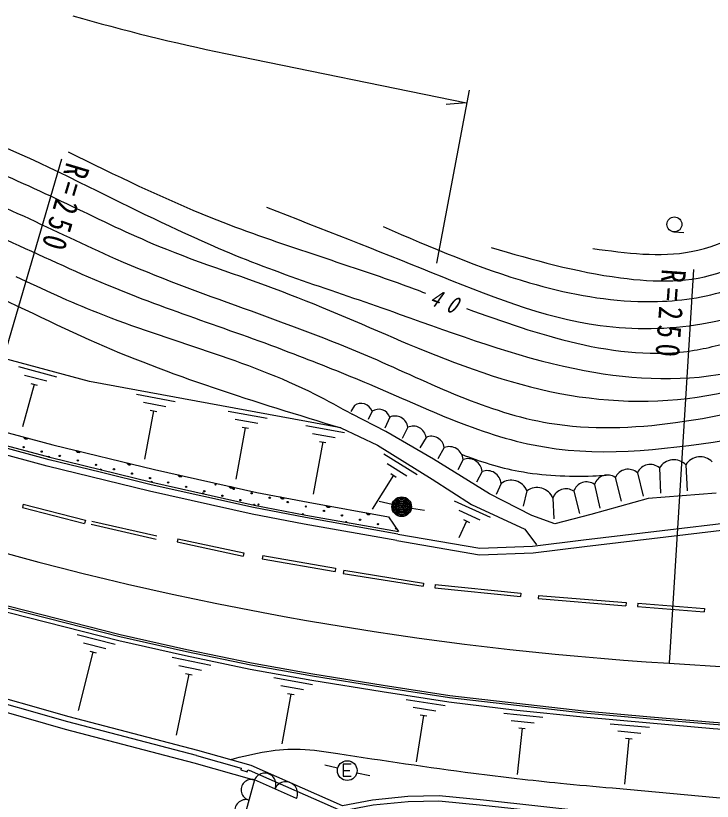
# Model space of a CAD drawing. Units: millimetres, scale not verified. Extents: x 40000 to 680000, y 20000 to 380000.
# Drawn here: x 286318 to 339285, y 249668 to 309426 of the extents above; entities that cross this region are included whole.
import ezdxf

# ---------------------------------------------------------------- set-up
doc = ezdxf.new("R2010")
doc.units = ezdxf.units.MM
doc.header["$LTSCALE"] = 1000
doc.layers.add('M-BGD', color=7, linetype='Continuous', lineweight=25)
doc.styles.add('ＭＳ ゴシック', font='')
doc.styles.get('ＭＳ ゴシック').set_extended_font_data('MS Gothic')

msp = doc.modelspace()

# ---------------------------------------------------------------- linework, layer by layer
at = {"layer": 'M-BGD'}
for p, q in [((302270, 306557), (320605, 302791)), ((320789, 303774), (318323, 290609)), ((320605, 302791), (319051, 302681)), ((289791, 298516), (281391, 269716)), ((336367, 292984), (337116, 292937)), ((337852, 290116), (335996, 260173)), ((286520, 282739), (289418, 281960)), ((286994, 282094), (288684, 281640)), ((287709, 281384), (286838, 278144)), ((287468, 281449), (287951, 281319)), ((295500, 280632), (298451, 280087)), ((296024, 280027), (297745, 279709)), ((312068, 279776), (311789, 279320)), ((296794, 279376), (296115, 275698)), ((296548, 279422), (297040, 279331)), ((302477, 279344), (305427, 278800)), ((313412, 279334), (313124, 278700)), ((303001, 278739), (304722, 278422)), ((314757, 278892), (314386, 278039)), ((303771, 278089), (303046, 274161)), ((303525, 278134), (304017, 278044)), ((308372, 278257), (311322, 277712)), ((316138, 278121), (315705, 277277)), ((286968, 277357), (287235, 277285)), ((287224, 277269), (286969, 277338)), ((286971, 277319), (287214, 277253)), ((287192, 277241), (286983, 277297)), ((308896, 277652), (310617, 277334)), ((317519, 277349), (317043, 276556)), ((286996, 277275), (287170, 277228)), ((287136, 277218), (287020, 277249)), ((309666, 277001), (308933, 273028)), ((309420, 277046), (309912, 276956)), ((290942, 276333), (291210, 276267)), ((291200, 276251), (290944, 276314)), ((290945, 276295), (291190, 276235)), ((291168, 276222), (290959, 276273)), ((290972, 276251), (291147, 276209)), ((291113, 276198), (290997, 276227)), ((314303, 276107), (316847, 274517)), ((318900, 276578), (318425, 275714)), ((288790, 275876), (288879, 275852)), ((288877, 275861), (288796, 275883)), ((288804, 275889), (288874, 275870)), ((288868, 275880), (288814, 275895)), ((288827, 275897), (288858, 275889)), ((320342, 275665), (319928, 274876)), ((292738, 274909), (292827, 274887)), ((292826, 274895), (292744, 274915)), ((292752, 274922), (292822, 274905)), ((292816, 274914), (292761, 274928)), ((292774, 274931), (292805, 274923)), ((294810, 275387), (295078, 275322)), ((295068, 275306), (294811, 275369)), ((294813, 275350), (295057, 275290)), ((295036, 275277), (294826, 275328)), ((294839, 275306), (295014, 275263)), ((294981, 275253), (294864, 275282)), ((314568, 275352), (316052, 274424)), ((335271, 275024), (335349, 273102)), ((337278, 275254), (337377, 273291)), ((298687, 274479), (298957, 274418)), ((298947, 274402), (298689, 274460)), ((298691, 274441), (298937, 274386)), ((298916, 274372), (298705, 274419)), ((298719, 274398), (298894, 274359)), ((298861, 274348), (298744, 274374)), ((315045, 274464), (313429, 271878)), ((314833, 274596), (315257, 274331)), ((321783, 274752), (321352, 273933)), ((331908, 274300), (332369, 272504)), ((333590, 274662), (334026, 272888)), ((296606, 273963), (296695, 273941)), ((296693, 273950), (296612, 273970)), ((296620, 273976), (296690, 273959)), ((296684, 273969), (296629, 273982)), ((296642, 273985), (296673, 273978)), ((323225, 273839), (322858, 273013)), ((330328, 273775), (330735, 271957)), ((300601, 273080), (300519, 273098)), ((300527, 273104), (300597, 273089)), ((300591, 273098), (300536, 273110)), ((300549, 273114), (300581, 273107)), ((302577, 273611), (302846, 273551)), ((302836, 273535), (302578, 273592)), ((302580, 273574), (302826, 273519)), ((302805, 273505), (302594, 273552)), ((302608, 273531), (302783, 273491)), ((302750, 273480), (302633, 273507)), ((325196, 273282), (324898, 272105)), ((328748, 273250), (329179, 271555)), ((300514, 273091), (300603, 273071)), ((306471, 272797), (306742, 272744)), ((306732, 272728), (306473, 272778)), ((306476, 272759), (306723, 272711)), ((306702, 272697), (306490, 272738)), ((306504, 272717), (306681, 272683)), ((306648, 272671), (306530, 272694)), ((319663, 272525), (322387, 271269)), ((327168, 272726), (327238, 271144)), ((286891, 272264), (286829, 272022)), ((286829, 272022), (291556, 270799)), ((286891, 272264), (291619, 271041)), ((304399, 272224), (304489, 272204)), ((304487, 272213), (304405, 272231)), ((304412, 272238), (304483, 272222)), ((304477, 272232), (304422, 272244)), ((304435, 272247), (304466, 272240)), ((308560, 272411), (314670, 271317)), ((309948, 272144), (310220, 272096)), ((310211, 272079), (309951, 272125)), ((309954, 272107), (310202, 272062)), ((310181, 272048), (309968, 272086)), ((309983, 272065), (310160, 272033)), ((310127, 272021), (310009, 272042)), ((314936, 272250), (313963, 272480)), ((316408, 271969), (317398, 271823)), ((308116, 271504), (308206, 271486)), ((308204, 271495), (308122, 271511)), ((308129, 271518), (308200, 271504)), ((308193, 271513), (308138, 271524)), ((308151, 271528), (308183, 271522)), ((313004, 271597), (313275, 271549)), ((313266, 271532), (313006, 271579)), ((313009, 271560), (313257, 271515)), ((313236, 271501), (313024, 271539)), ((313038, 271518), (313215, 271486)), ((313183, 271474), (313065, 271495)), ((314670, 271317), (315418, 270185)), ((320021, 271809), (321610, 271076)), ((291619, 271041), (291556, 270799)), ((292057, 270739), (296988, 269611)), ((292113, 270983), (297044, 269854)), ((311398, 270913), (311489, 270896)), ((311486, 270905), (311403, 270920)), ((311411, 270927), (311482, 270914)), ((311475, 270923), (311420, 270933)), ((311433, 270937), (311464, 270931)), ((320606, 270989), (320021, 269720)), ((320379, 271093), (320833, 270884)), ((298656, 269645), (298603, 269400)), ((298656, 269645), (303668, 268559)), ((298603, 269400), (303615, 268315)), ((303668, 268559), (303615, 268315)), ((305110, 268361), (305068, 268114)), ((305110, 268361), (310647, 267405)), ((305068, 268114), (310605, 267158)), ((310647, 267405), (310605, 267158)), ((311264, 267244), (311224, 266997)), ((311264, 267244), (317330, 266271)), ((311224, 266997), (317290, 266024)), ((317330, 266271), (317290, 266024)), ((318223, 266161), (318197, 265913)), ((318223, 266161), (324728, 265494)), ((318197, 265913), (324702, 265245)), ((324728, 265494), (324702, 265245)), ((326059, 265334), (326039, 265084)), ((326059, 265334), (332731, 264786)), ((326039, 265084), (332710, 264536)), ((332731, 264786), (332710, 264536)), ((333615, 264734), (333596, 264485)), ((333615, 264734), (338697, 264331)), ((333596, 264485), (338678, 264082)), ((338697, 264331), (338678, 264082)), ((290981, 262364), (293888, 261623)), ((291463, 261725), (293159, 261293)), ((292188, 261024), (291056, 256577)), ((291946, 261086), (292430, 260963)), ((298217, 260625), (301154, 260015)), ((298727, 260008), (300441, 259652)), ((335996, 260173), (372144, 257932)), ((299237, 259392), (299727, 259290)), ((299482, 259341), (298516, 254689)), ((305942, 259074), (308895, 258546)), ((306469, 258471), (308192, 258164)), ((307243, 257825), (306564, 254031)), ((306997, 257869), (307489, 257781)), ((316000, 257415), (318965, 256953)), ((316541, 256824), (318270, 256555)), ((323424, 256370), (326409, 256067)), ((317329, 256196), (316781, 252680)), ((317082, 256234), (317576, 256157)), ((323996, 255809), (325737, 255633)), ((324816, 255224), (324460, 251713)), ((324567, 255249), (325065, 255198)), ((331529, 255571), (334517, 255301)), ((332107, 255017), (333850, 254859)), ((332933, 254440), (332618, 250960)), ((332684, 254463), (333182, 254418)), ((300053, 253147), (303462, 252189)), ((303462, 252189), (303428, 252067)), ((310797, 252180), (309825, 252416)), ((303428, 252067), (303922, 251915)), ((303922, 251915), (303960, 252050)), ((303960, 252050), (304089, 252013)), ((311226, 252001), (311736, 252004)), ((312258, 251839), (313234, 251620)), ((304466, 251310), (303609, 248147)), ((307680, 249892), (304466, 251310)), ((331696, 250684), (347695, 249228))]:
    msp.add_line(p, q, dxfattribs=at)
for points in [[(311035, 278070), (291923, 281597), (269221, 287702), (261521, 289872)], [(315383, 269988), (308348, 271247), (304402, 272011), (296610, 273748), (292733, 274696), (288851, 275644), (284824, 276726), (280947, 277817), (269543, 281028), (263807, 282733), (259007, 284204)], [(259084, 284390), (263866, 282924), (269600, 281219), (284811, 276937), (288903, 275838), (296658, 273942), (304459, 272203), (308386, 271443), (315418, 270185)], [(264146, 283866), (269873, 282164), (285066, 277886), (289147, 276790), (296882, 274900), (304660, 273165), (308560, 272411)], [(315295, 269496), (308253, 270756), (304300, 271521), (296497, 273261), (288721, 275162), (284689, 276245), (280811, 277336), (269401, 280548), (263660, 282255), (258860, 283726)], [(339579, 273118), (334406, 272702), (330043, 271490), (327304, 270778), (325576, 271420), (322349, 273044), (318096, 275684), (314463, 277796), (311907, 279109)], [(311035, 278070), (313836, 276752), (317983, 274161), (320982, 272247), (325044, 270374), (325921, 269189)], [(315379, 269989), (321621, 268930), (325627, 269066), (329502, 269550), (347017, 271628), (362622, 273091), (372026, 273881)], [(315295, 269496), (321587, 268428), (325667, 268567), (329563, 269054), (347069, 271131), (362664, 272593), (372067, 273383)], [(257585, 272500), (265085, 270313), (274843, 267475), (284598, 264814), (294271, 262351), (299325, 261212), (304236, 260191), (308922, 259354), (314249, 258497), (319331, 257706), (329519, 256557), (334590, 256098), (339379, 255677), (344476, 255334)], [(257541, 272357), (265043, 270169), (274803, 267331), (284560, 264669), (294236, 262206), (299294, 261065), (304208, 260044), (308898, 259205), (314226, 258349), (319311, 257557), (329504, 256407), (334577, 255948), (339368, 255528), (344466, 255184)], [(344442, 254835), (339341, 255179), (334546, 255600), (329469, 256059), (324427, 256570), (319264, 257210), (314172, 258003), (308843, 258860), (304142, 259700), (299223, 260722), (294154, 261865), (284471, 264331), (274708, 266994), (264945, 269833)], [(304460, 251286), (299896, 252568), (290114, 255132), (282598, 257273), (277437, 258962), (266128, 262985), (252387, 267507)], [(300053, 253147), (290272, 255711), (282774, 257847), (277631, 259530), (266324, 263552)], [(347286, 247739), (330619, 248800), (321884, 249744), (318520, 250077), (316132, 250038), (313436, 249764), (311156, 249323), (304225, 252391), (300158, 253533), (290378, 256097), (282891, 258230), (277760, 259908), (266455, 263930)], [(311823, 252485), (311223, 252481), (311229, 251581), (311829, 251585)], [(347260, 247340), (330585, 248401), (321845, 249346), (318503, 249677), (316156, 249638), (313495, 249368), (311109, 248907), (304089, 252013)]]:
    msp.add_lwpolyline(points, dxfattribs=at)
for points in [[(287251, 277299), (287230, 277268), (287205, 277243), (287168, 277222), (287135, 277212), (287097, 277210), (287050, 277223), (287019, 277244), (286994, 277269), (286973, 277306), (286964, 277339), (286961, 277377)], [(291226, 276282), (291206, 276250), (291182, 276225), (291145, 276203), (291112, 276192), (291074, 276189), (291027, 276201), (290995, 276221), (290970, 276245), (290948, 276282), (290938, 276315), (290935, 276353)], [(288784, 275869), (288791, 275880), (288800, 275888), (288812, 275895), (288823, 275898), (288836, 275899), (288851, 275895), (288862, 275888), (288870, 275880), (288877, 275867), (288880, 275856), (288881, 275844)], [(292732, 274902), (292739, 274912), (292747, 274921), (292759, 274928), (292771, 274932), (292783, 274933), (292799, 274929), (292809, 274922), (292818, 274914), (292825, 274902), (292828, 274891), (292829, 274878)], [(295094, 275337), (295073, 275304), (295049, 275280), (295013, 275258), (294979, 275247), (294941, 275244), (294895, 275255), (294863, 275276), (294838, 275300), (294816, 275337), (294805, 275370), (294802, 275408)], [(298972, 274433), (298953, 274401), (298929, 274376), (298893, 274353), (298860, 274342), (298822, 274338), (298775, 274348), (298743, 274368), (298717, 274392), (298695, 274428), (298684, 274461), (298680, 274499)], [(296600, 273956), (296607, 273967), (296615, 273975), (296627, 273983), (296638, 273986), (296651, 273987), (296667, 273983), (296677, 273977), (296686, 273969), (296693, 273956), (296696, 273945), (296697, 273933)], [(300508, 273084), (300514, 273095), (300522, 273103), (300534, 273111), (300545, 273114), (300558, 273116), (300574, 273112), (300584, 273106), (300593, 273098), (300601, 273086), (300604, 273075), (300605, 273062)], [(302862, 273566), (302842, 273534), (302818, 273508), (302782, 273486), (302749, 273475), (302711, 273471), (302664, 273481), (302632, 273501), (302606, 273525), (302584, 273561), (302573, 273594), (302569, 273632)], [(306757, 272760), (306738, 272727), (306715, 272701), (306680, 272677), (306647, 272665), (306609, 272660), (306562, 272669), (306529, 272688), (306503, 272711), (306479, 272746), (306467, 272779), (306462, 272817)], [(304394, 272218), (304400, 272228), (304408, 272237), (304420, 272244), (304431, 272248), (304444, 272249), (304459, 272246), (304470, 272239), (304479, 272231), (304486, 272219), (304490, 272208), (304491, 272196)], [(310235, 272111), (310217, 272078), (310194, 272052), (310159, 272027), (310126, 272015), (310089, 272009), (310041, 272018), (310008, 272036), (309982, 272059), (309958, 272094), (309945, 272127), (309940, 272164)], [(308111, 271497), (308117, 271508), (308125, 271516), (308136, 271524), (308147, 271528), (308160, 271530), (308176, 271527), (308187, 271521), (308195, 271513), (308203, 271501), (308207, 271490), (308209, 271478)], [(313290, 271564), (313272, 271531), (313249, 271505), (313214, 271480), (313182, 271468), (313144, 271463), (313097, 271471), (313064, 271489), (313037, 271512), (313013, 271547), (313001, 271580), (312995, 271617)], [(311393, 270905), (311399, 270917), (311406, 270925), (311418, 270933), (311429, 270938), (311441, 270939), (311457, 270937), (311468, 270931), (311477, 270923), (311485, 270911), (311489, 270900), (311491, 270888)]]:
    msp.add_lwpolyline(points, close=True, dxfattribs=at)
for centre, radius in [((336403, 293553), 570), ((286918, 276607), 50), ((288292, 276271), 50), ((289666, 275935), 50), ((291040, 275599), 50), ((292414, 275264), 50), ((293787, 274928), 50), ((295161, 274592), 50), ((296535, 274256), 50), ((297909, 273921), 50), ((301511, 273768), 50), ((299282, 273585), 50), ((300656, 273249), 50), ((302885, 273433), 50), ((304259, 273097), 50), ((302030, 272914), 50), ((303404, 272578), 50), ((305632, 272761), 50), ((315666, 272078), 750), ((315666, 272078), 660), ((315666, 272078), 570), ((315666, 272078), 480), ((304778, 272242), 50), ((307006, 272425), 50), ((308380, 272090), 50), ((315666, 272078), 390), ((315666, 272078), 300), ((315666, 272078), 210), ((315666, 272078), 120), ((315666, 272078), 30), ((309754, 271754), 50), ((311128, 271418), 50), ((312501, 271082), 50), ((313875, 270747), 50), ((315249, 270411), 50), ((311526, 252003), 750)]:
    msp.add_circle(centre, radius, dxfattribs=at)
for centre, radius, start, end in [((332451, 453489), 150000, 253.82568, 258.39258), ((312574, 279051), 885, 18.67236, 124.93262), ((313919, 278608), 885, 18.67236, 124.93262), ((315158, 277988), 989, 7.69067, 113.95093), ((316539, 277217), 989, 7.69067, 113.95093), ((317920, 276446), 989, 7.69067, 113.95093), ((319278, 275581), 1067, 4.51904, 110.77905), ((320720, 274668), 1067, 4.51904, 110.77905), ((336362, 274374), 1270, 43.85547, 149.21143), ((338369, 274604), 1270, 43.85547, 149.21143), ((332885, 273850), 1075, 49.02319, 155.28345), ((334566, 274213), 1075, 49.02319, 155.28345), ((322162, 273755), 1067, 4.51904, 110.77905), ((331315, 273445), 1041, 55.23926, 161.49927), ((323993, 272792), 1299, 22.19409, 126.27856), ((329735, 272920), 1041, 55.23926, 161.49927), ((325965, 272235), 1299, 22.19409, 126.27856), ((328154, 272396), 1041, 55.23926, 161.49927), ((351467, 509694), 250000, 253.72168, 266.4519), ((305255, 250962), 850, 336.19927, 156.19927), ((304257, 250537), 800, 74.83609, 254.83609), ((306856, 250255), 900, 336.19927, 156.19927), ((303825, 248945), 850, 74.83609, 254.83609)]:
    msp.add_arc(centre, radius, start, end, dxfattribs=at)
for points, knots in [([(268886, 302428), (272534, 302278), (276182, 302128), (279677, 301315), (283897, 300333), (287894, 298385), (291834, 296437), (295127, 294809), (298380, 293181), (301724, 291743), (306189, 289816), (310850, 288403), (315469, 286735), (319870, 285185), (324225, 283519), (328826, 282579), (332647, 281798), (336637, 281518), (340440, 282250), (340512, 282265), (340585, 282279), (340658, 282293)], [0, 0, 0, 0, 1, 1, 1, 2, 2, 2, 3, 3, 3, 4, 4, 4, 5, 5, 5, 6, 6, 6, 7, 7, 7, 7]), ([(265492, 301035), (269533, 300862), (273575, 300690), (277504, 299853), (279701, 299385), (281863, 298709), (283964, 297895), (288478, 296146), (292714, 293759), (297173, 291907), (300443, 290547), (303845, 289519), (307145, 288230), (310411, 286965), (313597, 285533), (316858, 284165), (320607, 282634), (324431, 281239), (328434, 280563), (332361, 279899), (336461, 279926), (340324, 280826), (340790, 280935), (341252, 281056), (341714, 281177)], [0, 0, 0, 0, 1, 1, 1, 2, 2, 2, 3, 3, 3, 4, 4, 4, 5, 5, 5, 6, 6, 6, 7, 7, 7, 8, 8, 8, 8]), ([(264039, 299342), (269394, 298939), (274749, 298536), (279784, 297005), (284643, 295528), (289204, 293001), (293899, 290944), (300280, 288149), (306910, 286224), (313374, 283424), (317817, 281480), (322191, 279221), (326892, 278435), (330020, 277912), (333294, 278042), (336481, 278476), (339232, 278850), (341918, 279450), (344602, 280059)], [0, 0, 0, 0, 1, 1, 1, 2, 2, 2, 3, 3, 3, 4, 4, 4, 5, 5, 5, 6, 6, 6, 6]), ([(290296, 299077), (293880, 297316), (297464, 295554), (301162, 294074), (305948, 292159), (310923, 290716), (315775, 288955), (316342, 288749), (316907, 288539), (317471, 288327)], [0, 0, 0, 0, 1, 1, 1, 2, 2, 2, 3, 3, 3, 3]), ([(264798, 297448), (269210, 296985), (273622, 296522), (277821, 295322), (283142, 293800), (288119, 291093), (293280, 288946), (297948, 287005), (302765, 285521), (307462, 283699), (309386, 282964), (311296, 282205), (313209, 281389), (317571, 279534), (321924, 277382), (326516, 276622), (331285, 275821), (336318, 276502), (341177, 277275), (342648, 277503), (344103, 277741), (345568, 277943), (346884, 278131), (348205, 278281), (349530, 278376), (351150, 278492), (352776, 278527), (354400, 278564), (354817, 278573), (355233, 278583), (355650, 278593)], [0, 0, 0, 0, 1, 1, 1, 2, 2, 2, 3, 3, 3, 4, 4, 4, 5, 5, 5, 6, 6, 6, 7, 7, 7, 8, 8, 8, 9, 9, 9, 10, 10, 10, 10]), ([(305400, 294854), (309573, 293225), (313746, 291595), (317939, 289903), (322120, 288216), (326321, 286466), (330762, 285865), (333317, 285520), (335951, 285555), (338495, 285987), (340623, 286348), (342688, 286987), (344753, 287626)], [0, 0, 0, 0, 1, 1, 1, 2, 2, 2, 3, 3, 3, 4, 4, 4, 4]), ([(322475, 291782), (325687, 290859), (328899, 289936), (332308, 289486), (334935, 289139), (337678, 289073), (340071, 289979), (341590, 290554), (342967, 291521), (344419, 292318), (345342, 292825), (346294, 293264), (347277, 293614), (348678, 294114), (350141, 294436), (351603, 294757)], [0, 0, 0, 0, 1, 1, 1, 2, 2, 2, 3, 3, 3, 4, 4, 4, 5, 5, 5, 5]), ([(330193, 291718), (332747, 291372), (335302, 291026), (337689, 291484), (340410, 292006), (342913, 293572), (345416, 295139)], [0, 0, 0, 0, 1, 1, 1, 2, 2, 2, 2]), ([(262518, 293621), (267043, 293046), (271569, 292472), (275963, 291308), (278039, 290758), (280085, 290077), (282079, 289274), (285413, 287932), (288601, 286252), (291879, 284790), (298053, 282035), (304544, 280053), (311035, 278070)], [0, 0, 0, 0, 1, 1, 1, 2, 2, 2, 3, 3, 3, 4, 4, 4, 4]), ([(314256, 293386), (317911, 291804), (321566, 290222), (325389, 289111), (328068, 288332), (330829, 287785), (333624, 287693), (335611, 287628), (337614, 287793), (339534, 288288), (340399, 288504), (341249, 288780), (342061, 289139), (343729, 289882), (345240, 290950), (346913, 291671), (347791, 292049), (348713, 292332), (349645, 292554), (350698, 292804), (351765, 292976), (352831, 293149)], [0, 0, 0, 0, 1, 1, 1, 2, 2, 2, 3, 3, 3, 4, 4, 4, 5, 5, 5, 6, 6, 6, 7, 7, 7, 7]), ([(286323, 289580), (288374, 288630), (290428, 287676), (292527, 286840), (298018, 284656), (303819, 283290), (309064, 280646), (310024, 280162), (310966, 279636), (311907, 279109)], [0, 0, 0, 0, 1, 1, 1, 2, 2, 2, 3, 3, 3, 3]), ([(320604, 287144), (323354, 286159), (326104, 285175), (328982, 284511), (331915, 283836), (334981, 283494), (337914, 283973), (339135, 284173), (340332, 284515), (341529, 284865)], [0, 0, 0, 0, 1, 1, 1, 2, 2, 2, 3, 3, 3, 3]), ([(320226, 276061), (321645, 275511), (323088, 275059), (324574, 274780), (326412, 274435), (328316, 274354), (330201, 274420), (330541, 274432), (330880, 274449), (331220, 274470)], [0, 0, 0, 0, 1, 1, 1, 2, 2, 2, 3, 3, 3, 3]), ([(302618, 252842), (303544, 253075), (304471, 253308), (305415, 253459), (306255, 253594), (307110, 253664), (307958, 253636), (308913, 253604), (309859, 253448), (310806, 253293)], [0, 0, 0, 0, 1, 1, 1, 2, 2, 2, 3, 3, 3, 3]), ([(310806, 253293), (314245, 252775), (317684, 252257), (321132, 251809), (323330, 251524), (325532, 251267), (327738, 251049), (329056, 250918), (330376, 250801), (331696, 250684)], [0, 0, 0, 0, 1, 1, 1, 2, 2, 2, 3, 3, 3, 3])]:
    msp.add_open_spline(points, degree=3, knots=knots, dxfattribs=at)

# ---------------------------------------------------------------- texts
at = {"layer": 'M-BGD', "attachment_point": 7, "style": 'ＭＳ ゴシック'}
for s, insert, char_height, rotation in [('\\T1.42;\\W0.8;R=250', (290170, 298355), 1833, 253.4), ('\\T1.42;\\W0.8;R=250', (335431, 290194), 1833, 265.8), ('\\T1.88;\\W0.8;\\Q15;40', (317673, 287449), 1320, 339.4)]:
    msp.add_mtext(s, dxfattribs=dict(at, insert=insert, char_height=char_height, rotation=rotation))

doc.saveas('drawing.dxf')
